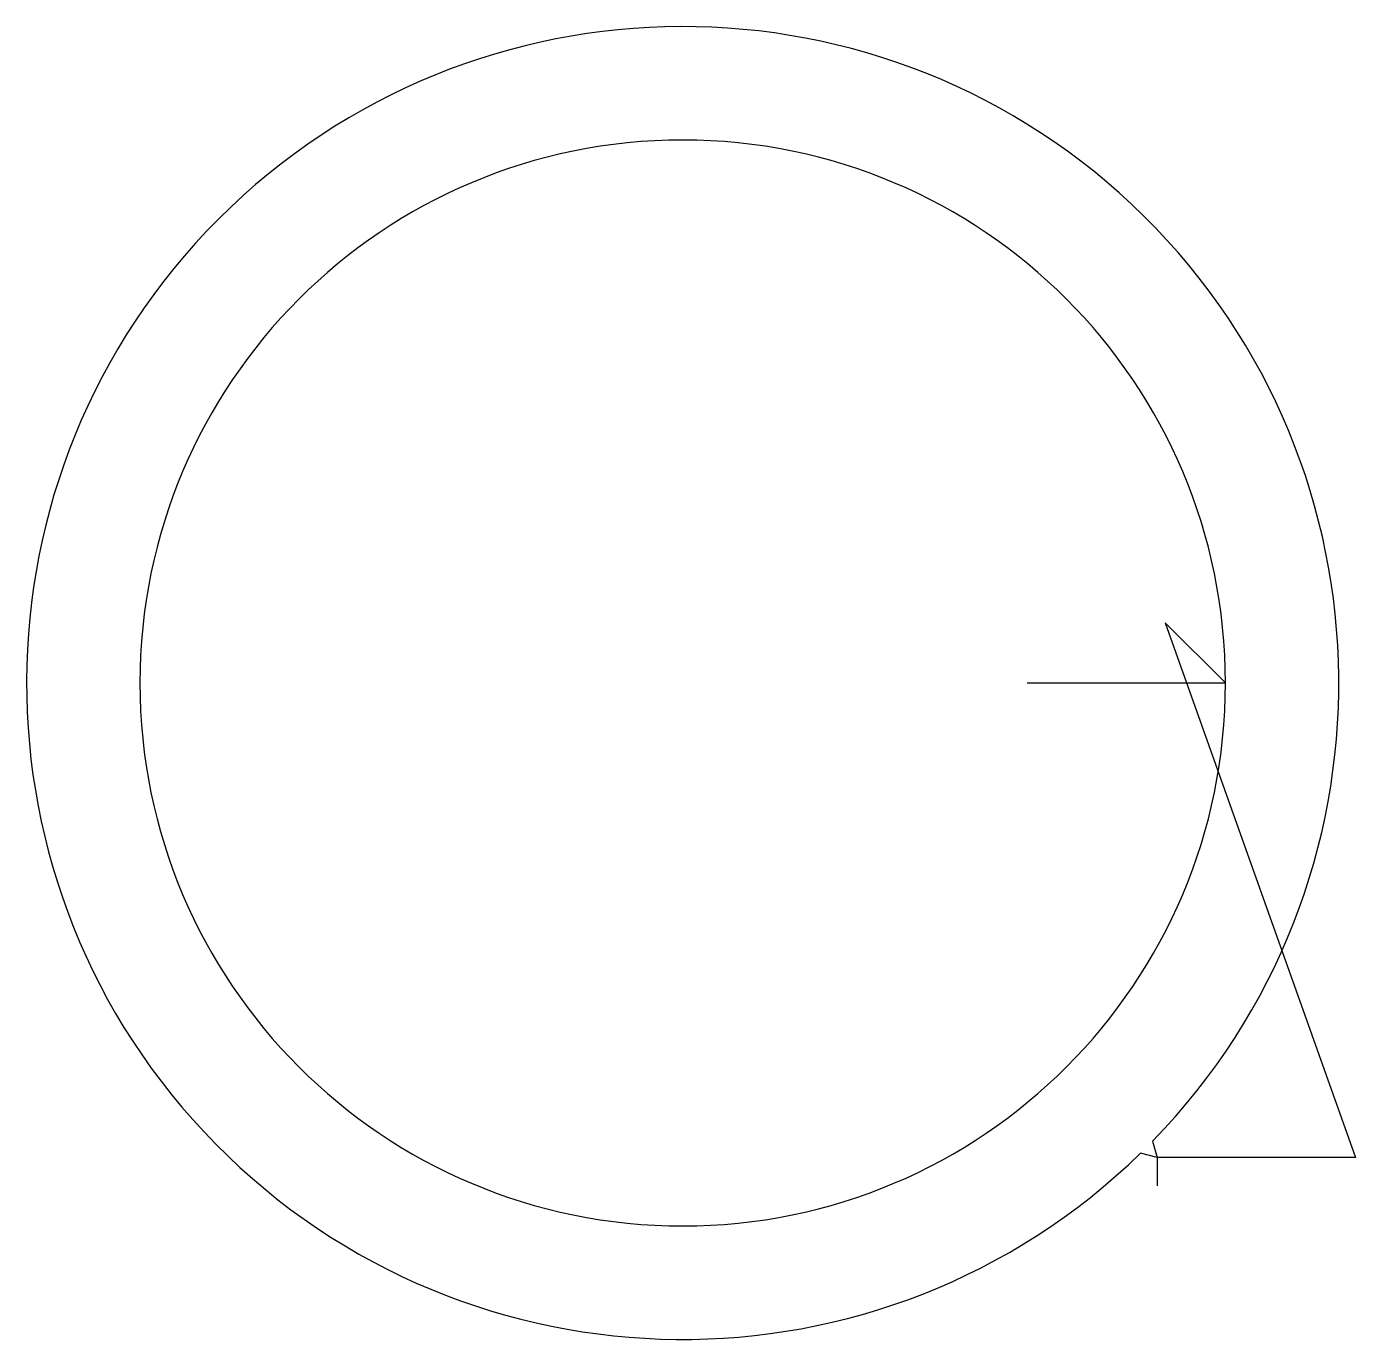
# Model space of a CAD drawing. Header units: metres. Extents: x 181 to 416, y 383 to 615.
import ezdxf

# ---------------------------------------------------------------- set-up
doc = ezdxf.new("R2010")
doc.units = ezdxf.units.M

msp = doc.modelspace()

# ---------------------------------------------------------------- linework, layer by layer
at = {"layer": 'TOOL_0'}
for p, q in [((392.621, 498.786), (382.014, 509.393)), ((382.014, 509.393), (415.55, 415.106)), ((357.621, 498.786), (392.621, 498.786)), ((379.772, 418.005), (380.55, 415.106)), ((380.55, 415.106), (377.651, 415.884)), ((415.55, 415.106), (380.55, 415.106)), ((380.55, 415.106), (380.55, 410.106))]:
    msp.add_line(p, q, dxfattribs=at)
for radius, start, end in [(115.75, 315.74205, 134.99965), (95.75, 0, 180), (115.75, 134.99965, 314.25725), (95.75, 180, 0)]:
    msp.add_arc((296.871, 498.786), radius, start, end, dxfattribs=at)

doc.saveas('drawing.dxf')
